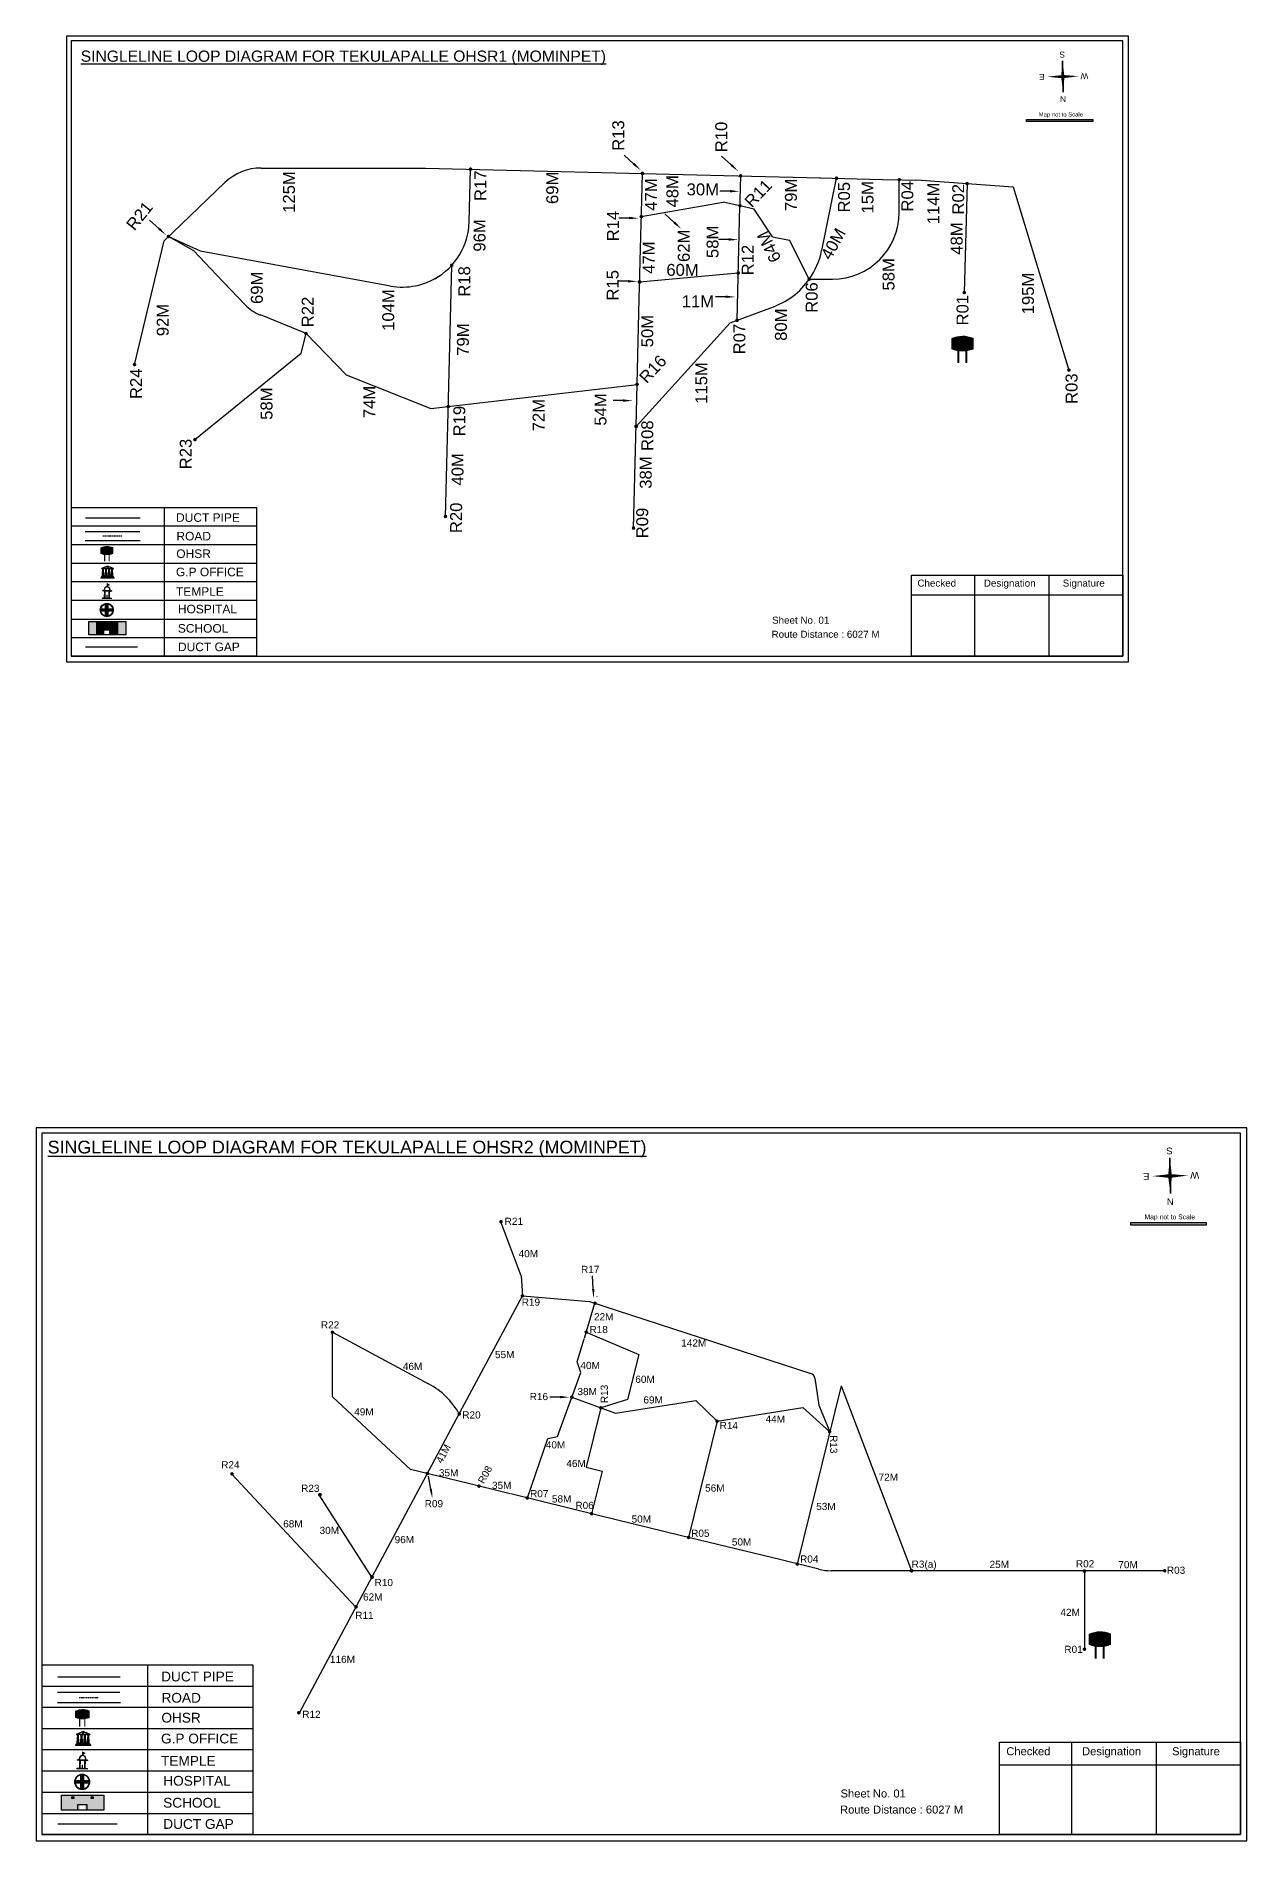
# Model space of a CAD drawing. Header units: inches. Extents: x 1972 to 9977, y 79 to 2755.
# Drawn here: x 2738 to 3753, y 1242 to 2755 of the extents above; entities that cross this region are included whole.
import ezdxf

# ---------------------------------------------------------------- set-up
doc = ezdxf.new("R2010")
doc.units = ezdxf.units.IN
doc.header["$MEASUREMENT"] = 0
doc.linetypes.add('DASHEDX2', pattern=[1.5, 1, -0.5])
for name, color, linetype in [('LANDMARK', 7, 'Continuous'), ('OHT', 7, 'Continuous'), ('pipe', 5, 'Continuous')]:
    doc.layers.add(name, color=color, linetype=linetype)
doc.styles.get("Standard").update_dxf_attribs({"font": 'arial.ttf'})

# ---------------------------------------------------------------- blocks, each defined once
blk = doc.blocks.new('OHT')
at = {"linetype": 'Continuous', "lineweight": 0, "true_color": 0x0ffffc}
blk.add_hatch(color=4, dxfattribs=at).paths.add_polyline_path([(0.012, 1), (0, 1, 0.101323), (-0.4, 0.916), (-0.4, 0.525, 0.194075), (0.399, 0.521), (0.399, 0.921, 0.097877)])
at = {"color": 4, "linetype": 'Continuous', "lineweight": 0, "true_color": 0x0ffffc, "flags": 128}
for points in [[(-0.4, 0.525), (-0.4, 0.916)], [(0.399, 0.521), (0.399, 0.921)]]:
    blk.add_lwpolyline(points, dxfattribs=at)
at = {"color": 4, "linetype": 'Continuous', "lineweight": 0, "true_color": 0x0ffffc, "const_width": 0.075, "flags": 128}
for points in [[(-0.15, 0), (-0.15, 0.475)], [(0.15, 0), (0.15, 0.473)]]:
    blk.add_lwpolyline(points, dxfattribs=at)
at = {"color": 4, "linetype": 'Continuous', "lineweight": 0, "true_color": 0x0ffffc}
for centre, radius, start, end in [((0.006, -0.019), 1.019, 67.31091, 113.47108), ((0.004, 1.513), 1.068, 247.76824, 291.70073)]:
    blk.add_arc(centre, radius, start, end, dxfattribs=at)
blk = doc.blocks.new('Government_Office')
at = {"linetype": 'Continuous', "lineweight": 0, "true_color": 0xff0000}
for points in [[(-0.5, 0.05), (0.5, 0.05), (0.5, 0), (-0.5, 0)], [(-0.45, 0.08), (-0.45, 0.12), (0.45, 0.12), (0.45, 0.08)], [(-0.4, 0.14), (-0.4, 0.18), (0.4, 0.18), (0.4, 0.14)]]:
    blk.add_hatch(color=1, dxfattribs=at).paths.add_polyline_path(points)
h = blk.add_hatch(color=1, dxfattribs=at)
h.paths.add_polyline_path([(0.44, 0.72), (0.45, 0.75), (0, 0.93), (-0.45, 0.75), (-0.44, 0.72)])
h.paths.add_polyline_path([(0.36, 0.75), (-0.36, 0.75), (0, 0.9)], flags=16)
h.paths.add_polyline_path([(0, 0.78, -1), (0, 0.87, -1)], flags=0)
h = blk.add_hatch(color=1, dxfattribs=at)
edge = h.paths.add_edge_path()
edge.add_line((-0.27, 0.2), (-0.3, 0.68))
edge.add_line((-0.3, 0.68), (-0.29, 0.68))
edge.add_arc((-0.28, 0.69), 0.0176, 225.304, 441.5659)
edge.add_line((-0.28, 0.7), (-0.39, 0.7))
edge.add_arc((-0.39, 0.69), 0.0176, 98.4341, 314.696)
edge.add_line((-0.38, 0.68), (-0.37, 0.68))
edge.add_line((-0.37, 0.68), (-0.4, 0.2))
edge.add_line((-0.4, 0.2), (-0.27, 0.2))
h = blk.add_hatch(color=1, dxfattribs=at)
edge = h.paths.add_edge_path()
edge.add_line((-0.05, 0.2), (-0.07, 0.68))
edge.add_line((-0.07, 0.68), (-0.07, 0.68))
edge.add_arc((-0.05, 0.69), 0.0176, 225.304, 441.5659)
edge.add_line((-0.05, 0.7), (-0.17, 0.7))
edge.add_arc((-0.17, 0.69), 0.0176, 98.4341, 314.696)
edge.add_line((-0.16, 0.68), (-0.15, 0.68))
edge.add_line((-0.15, 0.68), (-0.18, 0.2))
edge.add_line((-0.18, 0.2), (-0.05, 0.2))
h = blk.add_hatch(color=1, dxfattribs=at)
edge = h.paths.add_edge_path()
edge.add_arc((0, 0.83), 0.0467, 90, 270)
edge.add_arc((0, 0.83), 0.0467, 270, 450)
h = blk.add_hatch(color=1, dxfattribs=at)
edge = h.paths.add_edge_path()
edge.add_line((0.18, 0.2), (0.15, 0.68))
edge.add_line((0.15, 0.68), (0.16, 0.68))
edge.add_arc((0.17, 0.69), 0.0176, 225.304, 441.5659)
edge.add_line((0.17, 0.7), (0.05, 0.7))
edge.add_arc((0.05, 0.69), 0.0176, 98.4341, 314.696)
edge.add_line((0.07, 0.68), (0.07, 0.68))
edge.add_line((0.07, 0.68), (0.05, 0.2))
edge.add_line((0.05, 0.2), (0.18, 0.2))
h = blk.add_hatch(color=1, dxfattribs=at)
edge = h.paths.add_edge_path()
edge.add_line((0.4, 0.2), (0.37, 0.68))
edge.add_line((0.37, 0.68), (0.38, 0.68))
edge.add_arc((0.39, 0.69), 0.0176, 225.304, 441.5659)
edge.add_line((0.4, 0.7), (0.28, 0.7))
edge.add_arc((0.28, 0.69), 0.0176, 98.4341, 314.696)
edge.add_line((0.29, 0.68), (0.3, 0.68))
edge.add_line((0.3, 0.68), (0.27, 0.2))
edge.add_line((0.27, 0.2), (0.4, 0.2))
at = {"color": 1, "linetype": 'Continuous', "lineweight": 0, "true_color": 0xff0000, "flags": 128}
for points in [[(-0.5, 0.05), (0.5, 0.05), (0.5, 0), (-0.5, 0)], [(-0.45, 0.75), (-0.44, 0.72), (0.44, 0.72), (0.45, 0.75), (0, 0.93)], [(-0.45, 0.08), (-0.45, 0.12), (0.45, 0.12), (0.45, 0.08)], [(-0.4, 0.14), (-0.4, 0.18), (0.4, 0.18), (0.4, 0.14)], [(-0.36, 0.75), (0.36, 0.75), (0, 0.9)]]:
    blk.add_lwpolyline(points, close=True, dxfattribs=at)
for points in [[(-0.27, 0.2), (-0.3, 0.68), (-0.29, 0.68, 1.379694), (-0.28, 0.7), (-0.39, 0.7, 1.379694), (-0.38, 0.68), (-0.37, 0.68), (-0.4, 0.2)], [(-0.05, 0.2), (-0.07, 0.68), (-0.07, 0.68, 1.379694), (-0.05, 0.7), (-0.17, 0.7, 1.379694), (-0.16, 0.68), (-0.15, 0.68), (-0.18, 0.2)], [(0, 0.87, 1), (0, 0.78, 1)], [(0.18, 0.2), (0.15, 0.68), (0.16, 0.68, 1.379694), (0.17, 0.7), (0.05, 0.7, 1.379694), (0.07, 0.68), (0.07, 0.68), (0.05, 0.2)], [(0.4, 0.2), (0.37, 0.68), (0.38, 0.68, 1.379694), (0.4, 0.7), (0.28, 0.7, 1.379694), (0.29, 0.68), (0.3, 0.68), (0.27, 0.2)]]:
    blk.add_lwpolyline(points, format="xyb", close=True, dxfattribs=at)
blk = doc.blocks.new('Temple')
at = {"linetype": 'Continuous', "lineweight": 0, "true_color": 0xff0000}
h = blk.add_hatch(color=1, dxfattribs=at)
edge = h.paths.add_edge_path()
edge.add_line((0.17, 0.49), (0.22, 0.49))
edge.add_line((0.22, 0.49), (0.22, 0.5))
edge.add_line((0.22, 0.5), (0.31, 0.5))
edge.add_line((0.31, 0.5), (0.31, 0.53))
edge.add_line((0.31, 0.53), (0.26, 0.53))
edge.add_line((0.26, 0.53), (0.26, 0.54))
edge.add_line((0.26, 0.54), (0.2, 0.54))
edge.add_spline(control_points=[(0.2, 0.54), (0.2, 0.59), (0.19, 0.64), (0.14, 0.74), (0.09, 0.79), (0.03, 0.8), (0.02, 0.81), (0.01, 0.81)], knot_values=[4.712389, 4.712389, 4.712389, 4.712389, 5.278166, 5.278166, 6.117402, 6.117402, 6.223801, 6.223801, 6.223801, 6.223801], degree=3, periodic=0)
edge.add_line((0.01, 0.81), (0.01, 0.79))
edge.add_line((0.01, 0.79), (-0.01, 0.79))
edge.add_line((-0.01, 0.79), (-0.01, 0.81))
edge.add_spline(control_points=[(-0.01, 0.81), (-0.05, 0.8), (-0.1, 0.78), (-0.17, 0.7), (-0.2, 0.63), (-0.2, 0.55), (-0.2, 0.55), (-0.2, 0.54)], knot_values=[6.343965, 6.343965, 6.343965, 6.343965, 6.956638, 6.956638, 7.795874, 7.795874, 7.853982, 7.853982, 7.853982, 7.853982], degree=3, periodic=0)
edge.add_line((-0.2, 0.54), (-0.26, 0.54))
edge.add_line((-0.26, 0.54), (-0.26, 0.53))
edge.add_line((-0.26, 0.53), (-0.31, 0.53))
edge.add_line((-0.31, 0.53), (-0.31, 0.5))
edge.add_line((-0.31, 0.5), (-0.22, 0.5))
edge.add_line((-0.22, 0.5), (-0.22, 0.49))
edge.add_line((-0.22, 0.49), (-0.17, 0.49))
edge.add_line((-0.17, 0.49), (-0.17, 0.07))
edge.add_arc((-0.2, 0.07), 0.03, -90, 0, ccw=False)
edge.add_line((-0.2, 0.04), (-0.26, 0.04))
edge.add_line((-0.26, 0.04), (-0.26, 0.03))
edge.add_line((-0.26, 0.03), (-0.31, 0.03))
edge.add_line((-0.31, 0.03), (-0.31, 0))
edge.add_line((-0.31, 0), (0.31, 0))
edge.add_line((0.31, 0), (0.31, 0.03))
edge.add_line((0.31, 0.03), (0.26, 0.03))
edge.add_line((0.26, 0.03), (0.26, 0.04))
edge.add_line((0.26, 0.04), (0.2, 0.04))
edge.add_arc((0.2, 0.07), 0.03, 180, 270, ccw=False)
edge.add_line((0.17, 0.07), (0.17, 0.49))
h.paths.add_polyline_path([(0.12, 0.07, -0.414214), (0.1, 0.04), (0.05, 0.04), (0.05, 0.03), (-0.05, 0.03), (-0.05, 0.04), (-0.1, 0.04, -0.414214), (-0.12, 0.07), (-0.12, 0.5), (0.12, 0.5)], flags=16)
edge = h.paths.add_edge_path(flags=16)
edge.add_ellipse((0, 0.54), major_axis=(0, 0.242), ratio=0.722808, start_angle=270, end_angle=450, ccw=False)
edge.add_line((0.17, 0.54), (-0.17, 0.54))
h.paths.add_polyline_path([(0.01, 0.23), (0.01, 0.07), (-0.01, 0.07), (-0.01, 0.23)], flags=0)
at = {"linetype": 'Continuous', "lineweight": 0, "true_color": 0xe66000}
blk.add_hatch(color=32, dxfattribs=at).paths.add_polyline_path([(-0.01, 1), (0.15, 0.93), (0, 0.85)])
at = {"linetype": 'Continuous', "lineweight": 0, "true_color": 0xff0000}
h = blk.add_hatch(color=1, dxfattribs=at)
edge = h.paths.add_edge_path()
edge.add_line((0.01, 0.86), (0, 0.85))
edge.add_line((0, 0.85), (0, 0.93))
edge.add_line((0, 0.93), (-0.01, 0.93))
edge.add_line((-0.01, 0.93), (-0.01, 0.81))
edge.add_spline(control_points=[(-0.01, 0.81), (0, 0.81), (0, 0.81), (0.01, 0.81)], knot_values=[6.223801, 6.223801, 6.223801, 6.223801, 6.343965, 6.343965, 6.343965, 6.343965], degree=3, periodic=0)
edge.add_line((0.01, 0.81), (0.01, 0.86))
h = blk.add_hatch(color=1, dxfattribs=at)
edge = h.paths.add_edge_path()
edge.add_line((0.01, 0.79), (0.01, 0.81))
edge.add_spline(control_points=[(0.01, 0.81), (0, 0.81), (0, 0.81), (-0.01, 0.81)], knot_values=[6.223801, 6.223801, 6.223801, 6.223801, 6.343965, 6.343965, 6.343965, 6.343965], degree=3, periodic=0)
edge.add_line((-0.01, 0.81), (-0.01, 0.79))
edge.add_line((-0.01, 0.79), (0.01, 0.79))
at = {"color": 1, "linetype": 'Continuous', "lineweight": 0, "true_color": 0xff0000, "flags": 128}
blk.add_lwpolyline([(0.2, 0.54), (0.26, 0.54), (0.26, 0.53), (0.31, 0.53), (0.31, 0.5), (0.22, 0.5), (0.22, 0.49), (0.17, 0.49), (0.17, 0.07, 0.414214), (0.2, 0.04), (0.26, 0.04), (0.26, 0.03), (0.31, 0.03), (0.31, 0), (-0.31, 0), (-0.31, 0.03), (-0.26, 0.03), (-0.26, 0.04), (-0.2, 0.04, 0.414214), (-0.17, 0.07), (-0.17, 0.49), (-0.22, 0.49), (-0.22, 0.5), (-0.31, 0.5), (-0.31, 0.53), (-0.26, 0.53), (-0.26, 0.54), (-0.2, 0.54)], format="xyb", dxfattribs=at)
blk.add_lwpolyline([(-0.17, 0.54), (0.17, 0.54)], dxfattribs=at)
blk.add_lwpolyline([(0.12, 0.5), (0.12, 0.07, -0.414214), (0.1, 0.04), (0.05, 0.04), (0.05, 0.03), (-0.05, 0.03), (-0.05, 0.04), (-0.1, 0.04, -0.414214), (-0.12, 0.07), (-0.12, 0.5)], format="xyb", close=True, dxfattribs=at)
at = {"color": 32, "linetype": 'Continuous', "lineweight": 0, "true_color": 0xe66000, "flags": 128}
blk.add_lwpolyline([(-0.01, 1), (0.15, 0.93), (0, 0.85), (-0.01, 1)], dxfattribs=at)
at = {"color": 1, "linetype": 'Continuous', "lineweight": 0, "true_color": 0xff0000, "flags": 128}
for points in [[(0.01, 0.93), (-0.01, 0.93), (-0.01, 0.79), (0.01, 0.79)], [(0.01, 0.23), (-0.01, 0.23), (-0.01, 0.07), (0.01, 0.07)]]:
    blk.add_lwpolyline(points, close=True, dxfattribs=at)
at = {"color": 1, "linetype": 'Continuous', "lineweight": 0, "true_color": 0xff0000}
blk.add_ellipse((0, 0.54), major_axis=(0, 0.242), ratio=0.722808, start_param=4.712389, end_param=7.853982, dxfattribs=at)
blk.add_open_spline([(0.2, 0.54), (0.2, 0.59), (0.19, 0.64), (0.14, 0.74), (0.09, 0.79), (-0.02, 0.82), (-0.08, 0.79), (-0.17, 0.7), (-0.2, 0.63), (-0.2, 0.55), (-0.2, 0.55), (-0.2, 0.54)], degree=3, knots=[4.712389, 4.712389, 4.712389, 4.712389, 5.278166, 5.278166, 6.117402, 6.117402, 6.956638, 6.956638, 7.795874, 7.795874, 7.853982, 7.853982, 7.853982, 7.853982], dxfattribs=at)
blk = doc.blocks.new('*U55')
at = {"color": 0, "linetype": 'DASHEDX2', "transparency": 16777216}
blk.add_line((-8.2, 0), (8, 0), dxfattribs=at)
blk = doc.blocks.new('Hospital')
at = {"linetype": 'Continuous', "lineweight": 0, "true_color": 0x000000}
h = blk.add_hatch(color=18, dxfattribs=at)
h.paths.add_polyline_path([(-0.5, 0, 1), (0.5, 0, 1)])
h.paths.add_polyline_path([(0.45, 0, -1), (-0.45, 0, -1)], flags=16)
at = {"linetype": 'Continuous', "true_color": 0xff0000}
blk.add_hatch(color=1, dxfattribs=at).paths.add_polyline_path([(-0.39, 0.08), (-0.08, 0.08), (-0.08, 0.39), (0.08, 0.39), (0.08, 0.08), (0.39, 0.08), (0.39, -0.08), (0.08, -0.08), (0.08, -0.39), (-0.08, -0.39), (-0.08, -0.08), (-0.39, -0.08)])
at = {"color": 1, "linetype": 'Continuous', "true_color": 0xff0000, "flags": 128}
blk.add_lwpolyline([(-0.39, 0.08), (-0.08, 0.08), (-0.08, 0.39), (0.08, 0.39), (0.08, 0.08), (0.39, 0.08), (0.39, -0.08), (0.08, -0.08), (0.08, -0.39), (-0.08, -0.39), (-0.08, -0.08), (-0.39, -0.08)], close=True, dxfattribs=at)
at = {"color": 18, "linetype": 'Continuous', "lineweight": 0, "true_color": 0x000000}
for radius in [0.5, 0.446]:
    blk.add_circle((0, 0), radius, dxfattribs=at)
blk = doc.blocks.new('*U57')
at = {"color": 0, "linetype": 'DASHEDX2', "transparency": 16777216}
blk.add_line((-8.2, 0), (8, 0), dxfattribs=at)

msp = doc.modelspace()

# ---------------------------------------------------------------- hatches: boundary and pattern name
at = {"true_color": 0x0093dd}
h = msp.add_hatch(color=142, dxfattribs=at)
h.dxf.hatch_style = 1
h.paths.add_polyline_path([(3568.6, 2685.6), (3568.6, 2683.8), (3624.1, 2683.9), (3624.1, 2685.7)])
at = {"ltscale": 0.5}
h = msp.add_hatch(color=5, dxfattribs=at)
h.dxf.hatch_style = 1
h.paths.add_polyline_path([(3102.6, 2645.5, 1), (3102.6, 2642.4, 1)])
h = msp.add_hatch(color=5, dxfattribs=at)
h.dxf.hatch_style = 1
h.paths.add_polyline_path([(3246.6, 2642, 1), (3246.6, 2638.8, 1)])
h = msp.add_hatch(color=5, dxfattribs=at)
h.dxf.hatch_style = 1
h.paths.add_polyline_path([(3329, 2639.9, 1), (3329, 2636.8, 1)])
h = msp.add_hatch(color=5, dxfattribs=at)
h.dxf.hatch_style = 1
h.paths.add_polyline_path([(3409.4, 2637.9, 1), (3409.4, 2634.8, 1)])
h = msp.add_hatch(color=5, dxfattribs=at)
h.dxf.hatch_style = 1
h.paths.add_polyline_path([(3461.9, 2636.6, 1), (3461.9, 2633.5, 1)])
h = msp.add_hatch(color=5, dxfattribs=at)
h.dxf.hatch_style = 1
h.paths.add_polyline_path([(3518.8, 2633.4, 1), (3518.8, 2630.3, 1)])
h = msp.add_hatch(color=5, dxfattribs=at)
h.dxf.hatch_style = 1
h.paths.add_polyline_path([(3245.7, 2605.7, 1), (3245.7, 2602.6, 1)])
h = msp.add_hatch(color=5, dxfattribs=at)
h.dxf.hatch_style = 1
h.paths.add_polyline_path([(3328.4, 2614.8, 1), (3328.4, 2611.7, 1)])
h = msp.add_hatch(color=5, dxfattribs=at)
h.dxf.hatch_style = 1
h.paths.add_polyline_path([(2849.4, 2589.1, 1), (2849.4, 2586, 1)])
h = msp.add_hatch(color=5, dxfattribs=at)
h.dxf.hatch_style = 1
h.paths.add_polyline_path([(3086.8, 2564.9, 1), (3086.8, 2561.8, 1)])
h = msp.add_hatch(color=5, dxfattribs=at)
h.dxf.hatch_style = 1
h.paths.add_polyline_path([(3327, 2558.5, 1), (3327, 2555.4, 1)])
h = msp.add_hatch(color=5, dxfattribs=at)
h.dxf.hatch_style = 1
h.paths.add_polyline_path([(3244.3, 2551, 1), (3244.3, 2547.8, 1)])
h = msp.add_hatch(color=5, dxfattribs=at)
h.dxf.hatch_style = 1
h.paths.add_polyline_path([(3386.4, 2553.2, 1), (3386.4, 2550.1, 1)])
h = msp.add_hatch(color=5, dxfattribs=at)
h.dxf.hatch_style = 1
h.paths.add_polyline_path([(3516.4, 2542, 1), (3516.4, 2538.9, 1)])
h = msp.add_hatch(color=5, dxfattribs=at)
h.dxf.hatch_style = 1
h.paths.add_polyline_path([(3326, 2518.8, 1), (3326, 2515.7, 1)])
h = msp.add_hatch(color=5, dxfattribs=at)
h.dxf.hatch_style = 1
h.paths.add_polyline_path([(2964.7, 2507.7, 1), (2964.7, 2504.6, 1)])
h = msp.add_hatch(color=5, dxfattribs=at)
h.dxf.hatch_style = 1
h.paths.add_polyline_path([(2821, 2481.6, 1), (2821, 2478.5, 1)])
h = msp.add_hatch(color=5, dxfattribs=at)
h.dxf.hatch_style = 1
h.paths.add_polyline_path([(3604.1, 2477.1, 1), (3604.1, 2474, 1)])
h = msp.add_hatch(color=5, dxfattribs=at)
h.dxf.hatch_style = 1
h.paths.add_polyline_path([(3242.2, 2465.1, 1), (3242.2, 2462, 1)])
h = msp.add_hatch(color=5, dxfattribs=at)
h.dxf.hatch_style = 1
h.paths.add_polyline_path([(3083.9, 2446.5, 1), (3083.9, 2443.4, 1)])
h = msp.add_hatch(color=5, dxfattribs=at)
h.dxf.hatch_style = 1
h.paths.add_polyline_path([(3241.3, 2429.9, 1), (3241.3, 2426.7, 1)])
h = msp.add_hatch(color=5, dxfattribs=at)
h.dxf.hatch_style = 1
h.paths.add_polyline_path([(2871.6, 2418.8, 1), (2871.6, 2415.7, 1)])
h = msp.add_hatch(color=5, dxfattribs=at)
h.dxf.hatch_style = 1
h.paths.add_polyline_path([(3081.6, 2354.4, 1), (3081.6, 2351.3, 1)])
h = msp.add_hatch(color=5, dxfattribs=at)
h.dxf.hatch_style = 1
h.paths.add_polyline_path([(3239.2, 2344.6, 1), (3239.2, 2341.5, 1)])
at = {"true_color": 0xc8c92d}
h = msp.add_hatch(color=52, dxfattribs=at)
h.dxf.hatch_style = 1
h.paths.add_polyline_path([(2788.8, 2264.7), (2782.7, 2264.7), (2782.7, 2253.6), (2788.8, 2253.6)])
h.paths.add_polyline_path([(2813.7, 2264.7), (2807.5, 2264.7), (2807.5, 2253.6), (2813.7, 2253.6)])
at = {"true_color": 0x293189}
h = msp.add_hatch(color=177, dxfattribs=at)
h.dxf.hatch_style = 1
h.paths.add_polyline_path([(2807.5, 2264.7), (2788.8, 2264.7), (2788.8, 2253.6), (2795.8, 2253.6), (2795.8, 2257.2), (2799.7, 2257.2), (2799.7, 2253.6), (2807.5, 2253.6)])
h.paths.add_polyline_path([(2791.5, 2262.2), (2790.1, 2262.2), (2790.1, 2263.5), (2791.5, 2263.5)], flags=16)
h.paths.add_polyline_path([(2804.4, 2262.2), (2804.4, 2263.5), (2805.7, 2263.5), (2805.7, 2262.2)], flags=16)
at = {"ltscale": 0.5}
h = msp.add_hatch(color=5, dxfattribs=at)
h.dxf.hatch_style = 1
h.paths.add_polyline_path([(3129.7, 1761.6, 1), (3126.6, 1761.6, 1)])
at = {"true_color": 0x0093dd}
h = msp.add_hatch(color=142, dxfattribs=at)
h.dxf.hatch_style = 1
h.paths.add_polyline_path([(3655.9, 1760.8), (3655.9, 1758.7), (3719.2, 1758.8), (3719.2, 1760.9)])
at = {"ltscale": 0.5}
h = msp.add_hatch(color=5, dxfattribs=at)
h.dxf.hatch_style = 1
h.paths.add_polyline_path([(3147.6, 1699.4, 1), (3144.5, 1699.4, 1)])
h = msp.add_hatch(color=5, dxfattribs=at)
h.dxf.hatch_style = 1
h.paths.add_polyline_path([(3208.4, 1693.2, 1), (3205.3, 1693.2, 1)])
h = msp.add_hatch(color=5, dxfattribs=at)
h.dxf.hatch_style = 1
h.paths.add_polyline_path([(2988.4, 1668.9, 1), (2985.3, 1668.9, 1)])
h = msp.add_hatch(color=5, dxfattribs=at)
h.dxf.hatch_style = 1
h.paths.add_polyline_path([(3201.1, 1669, 1), (3198, 1669, 1)])
h = msp.add_hatch(color=5, dxfattribs=at)
h.dxf.hatch_style = 1
h.paths.add_polyline_path([(3189, 1614.5, 1), (3185.9, 1614.5, 1)])
h = msp.add_hatch(color=5, dxfattribs=at)
h.dxf.hatch_style = 1
h.paths.add_polyline_path([(3213.4, 1605.5, 1), (3210.3, 1605.5, 1)])
h = msp.add_hatch(color=5, dxfattribs=at)
h.dxf.hatch_style = 1
h.paths.add_polyline_path([(3094.7, 1600.4, 1), (3091.6, 1600.4, 1)])
h = msp.add_hatch(color=5, dxfattribs=at)
h.dxf.hatch_style = 1
h.paths.add_polyline_path([(3310.7, 1594.3, 1), (3307.6, 1594.3, 1)])
h = msp.add_hatch(color=5, dxfattribs=at)
h.dxf.hatch_style = 1
h.paths.add_polyline_path([(3405.1, 1585.5, 1), (3402, 1585.5, 1)])
h = msp.add_hatch(color=5, dxfattribs=at)
h.dxf.hatch_style = 1
h.paths.add_polyline_path([(2904.2, 1550.2, 1), (2901.1, 1550.2, 1)])
h = msp.add_hatch(color=5, dxfattribs=at)
h.dxf.hatch_style = 1
h.paths.add_polyline_path([(3068, 1550.5, 1), (3064.9, 1550.5, 1)])
h = msp.add_hatch(color=5, dxfattribs=at)
h.dxf.hatch_style = 1
h.paths.add_polyline_path([(2978, 1532.7, 1), (2974.8, 1532.7, 1)])
h = msp.add_hatch(color=5, dxfattribs=at)
h.dxf.hatch_style = 1
h.paths.add_polyline_path([(3111.2, 1539.9, 1), (3108.1, 1539.9, 1)])
h = msp.add_hatch(color=5, dxfattribs=at)
h.dxf.hatch_style = 1
h.paths.add_polyline_path([(3151.7, 1530, 1), (3148.6, 1530, 1)])
h = msp.add_hatch(color=5, dxfattribs=at)
h.dxf.hatch_style = 1
h.paths.add_polyline_path([(3205.6, 1516.8, 1), (3202.5, 1516.8, 1)])
h = msp.add_hatch(color=5, dxfattribs=at)
h.dxf.hatch_style = 1
h.paths.add_polyline_path([(3286.9, 1496.9, 1), (3283.8, 1496.9, 1)])
h = msp.add_hatch(color=5, dxfattribs=at)
h.dxf.hatch_style = 1
h.paths.add_polyline_path([(3378, 1474.6, 1), (3374.9, 1474.6, 1)])
h = msp.add_hatch(color=5, dxfattribs=at)
h.dxf.hatch_style = 1
h.paths.add_polyline_path([(3473.8, 1469, 1), (3470.6, 1469, 1)])
h = msp.add_hatch(color=5, dxfattribs=at)
h.dxf.hatch_style = 1
h.paths.add_polyline_path([(3618.7, 1468.7, 1), (3615.6, 1468.7, 1)])
h = msp.add_hatch(color=5, dxfattribs=at)
h.dxf.hatch_style = 1
h.paths.add_polyline_path([(3685.9, 1469, 1), (3682.8, 1469, 1)])
h = msp.add_hatch(color=5, dxfattribs=at)
h.dxf.hatch_style = 1
h.paths.add_polyline_path([(3021.6, 1463.7, 1), (3018.4, 1463.7, 1)])
h = msp.add_hatch(color=5, dxfattribs=at)
h.dxf.hatch_style = 1
h.paths.add_polyline_path([(3008.2, 1438.7, 1), (3005.1, 1438.7, 1)])
h = msp.add_hatch(color=5, dxfattribs=at)
h.dxf.hatch_style = 1
h.paths.add_polyline_path([(3618.7, 1403.2, 1), (3615.6, 1403.2, 1)])
h = msp.add_hatch(color=5, dxfattribs=at)
h.dxf.hatch_style = 1
h.paths.add_polyline_path([(2960.2, 1349.9, 1), (2957.1, 1349.9, 1)])
at = {"true_color": 0xc8c92d}
h = msp.add_hatch(color=52, dxfattribs=at)
h.dxf.hatch_style = 1
h.paths.add_polyline_path([(2767, 1280.9), (2759.9, 1280.9), (2759.9, 1268.3), (2767, 1268.3)])
h.paths.add_polyline_path([(2795.3, 1280.9), (2788.3, 1280.9), (2788.3, 1268.3), (2795.3, 1268.3)])
at = {"true_color": 0x293189}
h = msp.add_hatch(color=177, dxfattribs=at)
h.dxf.hatch_style = 1
h.paths.add_polyline_path([(2788.3, 1280.9), (2767, 1280.9), (2767, 1268.3), (2775, 1268.3), (2775, 1272.4), (2779.3, 1272.4), (2779.3, 1268.3), (2788.3, 1268.3)])
h.paths.add_polyline_path([(2770, 1278.1), (2768.4, 1278.1), (2768.4, 1279.5), (2770, 1279.5)], flags=16)
h.paths.add_polyline_path([(2784.7, 1278.1), (2784.7, 1279.5), (2786.2, 1279.5), (2786.2, 1278.1)], flags=16)

# ---------------------------------------------------------------- linework, layer by layer
for p, q in [((3598.8, 2734.8), (3599.3, 2708.5)), ((3599.3, 2708.5), (3598.8, 2734.8)), ((3598.8, 2734.8), (3599.3, 2708.5)), ((3599.1, 2721.6), (3598.8, 2734.8)), ((3239.3, 2648.5), (3231.3, 2655.7)), ((3321, 2647.5), (3313, 2654.8)), ((3320, 2625.5), (3311.5, 2625.5)), ((3518.8, 2631.8), (3518.8, 2631.8)), ((3235.5, 2603), (3227, 2603)), ((3273.3, 2599.3), (3265.3, 2606.5)), ((2841.5, 2594), (2833.5, 2601.3)), ((3319, 2585), (3310.5, 2585)), ((3234.5, 2550), (3226, 2550)), ((3316.5, 2537), (3308, 2537)), ((3230.5, 2450), (3222, 2450)), ((2768, 2360.1), (2768, 2236.9)), ((2845.7, 2360.1), (2845.7, 2235.7)), ((2923.5, 2344.6), (2768, 2344.6)), ((2779.6, 2340.3), (2825.5, 2340.3)), ((2779.6, 2332.7), (2825.7, 2332.7)), ((2923.5, 2329), (2768, 2329)), ((2923.5, 2313.5), (2768, 2313.5)), ((2923.5, 2297.9), (2768, 2297.9)), ((2923.5, 2282.4), (2768, 2282.4)), ((2768, 2266.8), (2923.5, 2266.8)), ((2768, 2251.2), (2923.5, 2251.2)), ((2768, 2236.9), (2768, 2235.7)), ((2768, 2236.7), (2768, 2235.7)), ((2923.5, 2235.7), (2768, 2235.7)), ((3688.7, 1815), (3689.2, 1785.1)), ((3689.2, 1785.1), (3688.7, 1815)), ((3688.7, 1815), (3689.2, 1785.1)), ((3688.9, 1800.1), (3688.7, 1815)), ((3205.4, 1705.3), (3204.9, 1716.1)), ((3177.6, 1614.6), (3169.1, 1614.6)), ((3069.3, 1537.5), (3067.5, 1548.2)), ((2743.2, 1389.7), (2743.2, 1249.2)), ((2831.8, 1389.7), (2831.8, 1247.9)), ((2920.5, 1372), (2743.2, 1372)), ((2756.5, 1367.1), (2808.8, 1367.1)), ((2920.5, 1354.2), (2743.2, 1354.2)), ((2756.5, 1358.5), (2809.1, 1358.5)), ((2920.5, 1336.5), (2743.2, 1336.5)), ((2920.5, 1318.8), (2743.2, 1318.8)), ((2920.5, 1301), (2743.2, 1301)), ((2743.2, 1283.3), (2920.5, 1283.3)), ((2743.2, 1265.6), (2920.5, 1265.6)), ((2743.2, 1249.2), (2743.2, 1247.9)), ((2743.2, 1249), (2743.2, 1247.9)), ((2920.5, 1247.9), (2743.2, 1247.9))]:
    msp.add_line(p, q)
at = {"color": 1}
for p, q in [((3599.3, 2708.5), (3599.1, 2721.6)), ((3689.2, 1785.1), (3688.9, 1800.1))]:
    msp.add_line(p, q, dxfattribs=at)
at = {"color": 5}
for p, q in [((2849.4, 2587.5), (2876, 2575.5)), ((3234.2, 1612.5), (3211.9, 1605.5)), ((3381.2, 1605.8), (3403.6, 1585.5)), ((3006.5, 1438.5), (2902.3, 1550.1)), ((3617.1, 1469), (3617.1, 1403.1))]:
    msp.add_line(p, q, dxfattribs=at)
at = {"color": 242, "true_color": 0xcd2027}
for p, q in [((3525, 2303.5), (3525, 2235.7)), ((3587.2, 2303.5), (3587.2, 2235.7)), ((3472.1, 2287.1), (3649.3, 2287.1)), ((3606.2, 1325.2), (3606.2, 1247.8)), ((3677.2, 1325.2), (3677.2, 1247.8)), ((3545.9, 1306.4), (3747.9, 1306.4))]:
    msp.add_line(p, q, dxfattribs=at)
for points in [[(2763.9, 2755.5), (2763.9, 2231), (3654, 2231), (3654, 2755.5)], [(2768, 2751.5), (2768, 2235.7), (3649.3, 2235.7), (3649.3, 2751.5)], [(2813.7, 2264.7), (2813.7, 2253.6), (2782.7, 2253.6), (2782.7, 2264.7)], [(2791.5, 2263.5), (2791.5, 2262.2), (2790.1, 2262.2), (2790.1, 2263.5)], [(2804.4, 2262.2), (2804.4, 2263.5), (2805.7, 2263.5), (2805.7, 2262.2)], [(2738.5, 1840.4), (2738.5, 1242.5), (3753.3, 1242.5), (3753.3, 1840.4)], [(2743.2, 1835.8), (2743.2, 1247.9), (3747.9, 1247.9), (3747.9, 1835.8)], [(2795.4, 1280.9), (2795.4, 1268.3), (2759.9, 1268.3), (2759.9, 1280.9)], [(2770, 1279.5), (2770, 1278.1), (2768.4, 1278.1), (2768.4, 1279.5)], [(2784.7, 1278.1), (2784.7, 1279.5), (2786.2, 1279.5), (2786.2, 1278.1)]]:
    msp.add_lwpolyline(points, close=True)
at = {"color": 142, "true_color": 0x0093dd}
for points in [[(3624.1, 2683.9), (3568.6, 2683.8), (3568.6, 2685.6), (3624.1, 2685.7), (3624.1, 2683.9)], [(3719.2, 1758.8), (3655.9, 1758.7), (3655.9, 1760.8), (3719.2, 1760.9), (3719.2, 1758.8)]]:
    msp.add_lwpolyline(points, dxfattribs=at)
for points in [[(2923.5, 2235.7), (2923.5, 2360.1), (2768, 2360.1)], [(2794.5, 2253.6), (2794.5, 2257.7), (2801, 2257.7), (2801, 2253.6)], [(2920.5, 1247.9), (2920.5, 1389.7), (2743.2, 1389.7)], [(2773.4, 1268.3), (2773.4, 1272.9), (2780.9, 1272.9), (2780.9, 1268.3)]]:
    msp.add_lwpolyline(points)
at = {"color": 242, "true_color": 0xcd2027}
for points in [[(3649.3, 2235.7), (3472.1, 2235.7), (3472.1, 2303.5), (3649.3, 2303.5)], [(3747.9, 1247.8), (3545.9, 1247.8), (3545.9, 1325.2), (3747.9, 1325.2)]]:
    msp.add_lwpolyline(points, close=True, dxfattribs=at)
for points in [[(3600.3, 2721.7), (3597.5, 2721.6), (3598.8, 2734.8)], [(3600.3, 2721.7), (3597.5, 2721.6), (3598.8, 2734.8)], [(3599, 2722.9), (3599.1, 2720.1), (3585.9, 2721.4)], [(3599, 2722.9), (3599.1, 2720.1), (3585.9, 2721.4)], [(3599, 2722.9), (3599.1, 2720.1), (3612.2, 2721.9)], [(3599, 2722.9), (3599.1, 2720.1), (3612.2, 2721.9)], [(3240, 2649.2), (3238.6, 2647.7), (3245.4, 2643)], [(3321.7, 2648.3), (3320.4, 2646.8), (3327.1, 2642)], [(3320, 2626.5), (3320, 2624.5), (3328.2, 2625.3)], [(3235.5, 2604), (3235.5, 2602), (3243.7, 2602.8)], [(2842.2, 2594.8), (2840.9, 2593.3), (2847.6, 2588.5)], [(3274, 2600), (3272.7, 2598.5), (3279.4, 2593.7)], [(3319, 2586), (3319, 2584), (3327.2, 2584.8)], [(3234.5, 2551), (3234.5, 2549), (3242.7, 2549.8)], [(3316.5, 2538), (3316.5, 2536), (3324.7, 2536.8)], [(3230.5, 2451), (3230.5, 2449), (3238.7, 2449.8)], [(3688.9, 1801.5), (3688.9, 1798.3), (3673.9, 1799.8)], [(3688.9, 1801.5), (3688.9, 1798.3), (3673.9, 1799.8)], [(3690.4, 1800.1), (3687.2, 1800), (3688.7, 1815)], [(3690.4, 1800.1), (3687.2, 1800), (3688.7, 1815)], [(3688.9, 1801.5), (3688.9, 1798.3), (3703.9, 1800.3)], [(3688.9, 1801.5), (3688.9, 1798.3), (3703.9, 1800.3)], [(3206.4, 1705.3), (3204.4, 1705.2), (3205.8, 1697.1)], [(3177.6, 1615.6), (3177.5, 1613.6), (3185.8, 1614.4)], [(3070.3, 1537.7), (3068.3, 1537.4), (3070.7, 1529.4)]]:
    msp.add_solid(points)
at = {"color": 1}
for points in [[(3600.4, 2721.7), (3597.5, 2721.6), (3599.3, 2708.5)], [(3600.4, 2721.7), (3597.5, 2721.6), (3599.3, 2708.5)], [(3690.4, 1800.1), (3687.2, 1800), (3689.2, 1785.1)], [(3690.4, 1800.1), (3687.2, 1800), (3689.2, 1785.1)]]:
    msp.add_solid(points, dxfattribs=at)
at = {"layer": 'OHT', "color": 5}
for p, q in [((2779.8, 2351.7), (2825.7, 2351.7)), ((2756.7, 1380), (2809, 1380))]:
    msp.add_line(p, q, dxfattribs=at)
at = {"layer": 'OHT', "color": 1}
for p, q in [((2779.8, 2243.5), (2823.4, 2243.5)), ((2756.7, 1256.7), (2806.4, 1256.7))]:
    msp.add_line(p, q, dxfattribs=at)
at = {"layer": 'pipe'}
for p, q in [((2845.7, 2584), (2896.7, 2632.7)), ((2927.1, 2644.9), (3064.8, 2644.9)), ((3064.8, 2644.9), (3315, 2638.7)), ((3101.5, 2599.7), (3102.6, 2644)), ((3245.5, 2596.8), (3246.6, 2640.4)), ((3315, 2638.7), (3396.3, 2636.7)), ((3328.2, 2608.2), (3329, 2638.4)), ((3395.2, 2636.7), (3447.8, 2635.4)), ((3396.9, 2575.7), (3409.4, 2636.4)), ((3447.9, 2635.4), (3480.5, 2634.6)), ((3461.9, 2607.7), (3461.9, 2635.1)), ((3480.2, 2634.6), (3557.5, 2629)), ((3518.8, 2631.8), (3516.4, 2540.4)), ((3557.5, 2629), (3604.1, 2475.5)), ((3245.7, 2604.2), (3314.3, 2616.2)), ((3328.4, 2613.3), (3314.3, 2616.2)), ((3326, 2517.3), (3328.4, 2613.3)), ((3340.3, 2610.3), (3328.4, 2613.3)), ((3355.8, 2587.2), (3340.3, 2610.3)), ((2870.6, 2575.5), (2849.4, 2587.5)), ((3244, 2535.3), (3245.5, 2598)), ((2821, 2480), (2845.7, 2584)), ((2870.6, 2575.5), (2889.8, 2555.4)), ((2876, 2575.5), (3035.6, 2546)), ((3355.8, 2587.2), (3369.8, 2584.3)), ((3386.4, 2551.7), (3369.8, 2584.3)), ((3084, 2451), (3086.8, 2563.3)), ((3244.3, 2549.4), (3327, 2557)), ((2889.8, 2555.4), (2913.8, 2530.3)), ((3386.4, 2551.7), (3405.9, 2551.7)), ((3241.3, 2428.3), (3244, 2535.3)), ((3320.3, 2515.1), (3356.5, 2528.6)), ((2964.7, 2506.2), (2926.5, 2521.7)), ((3241.3, 2428.3), (3320.3, 2515.1)), ((2960.7, 2489.8), (2964.7, 2506.2)), ((2998.3, 2471.5), (2964.7, 2506.2)), ((2871.6, 2417.3), (2960.7, 2489.8)), ((2998.3, 2471.5), (3069.2, 2443.2)), ((3069.2, 2443.2), (3242.2, 2463.5)), ((3081.6, 2352.8), (3084, 2451)), ((3239.2, 2343), (3241.4, 2430.5)), ((3144.9, 1716.1), (3128.1, 1761.6)), ((3144.9, 1716.1), (3146.1, 1699.4)), ((3091.5, 1597.4), (3146.1, 1699.4)), ((3146.1, 1699.4), (3202.4, 1694.7)), ((3202.4, 1694.7), (3387.7, 1634.4)), ((3208.6, 1699), (3208.6, 1699.1)), ((3198, 1663.9), (3206.9, 1693.2)), ((2986.8, 1614.8), (2986.8, 1668.9)), ((2986.8, 1668.9), (3067.3, 1625.8)), ((3199.5, 1669), (3243.6, 1650.3)), ((3192, 1644.2), (3197.8, 1663.3)), ((3243.6, 1650.3), (3234.2, 1612.5)), ((3185.4, 1608.8), (3195, 1635.1)), ((3195, 1635.1), (3192, 1644.2)), ((3413.1, 1624.1), (3376.4, 1474.6)), ((3391.1, 1630.4), (3394.6, 1607.9)), ((3413.1, 1624.1), (3472.2, 1469)), ((3052.4, 1553.9), (2986.8, 1614.8)), ((3175.4, 1581.4), (3187.5, 1614.5)), ((3187.5, 1614.5), (3224.2, 1601)), ((3211.9, 1605.5), (3199.6, 1555.8)), ((3224.2, 1601), (3291.3, 1611.7)), ((3309.2, 1594.3), (3291.3, 1611.7)), ((3394.6, 1607.9), (3403.6, 1585.5)), ((3063.5, 1545), (3093.1, 1600.4)), ((3309.2, 1594.3), (3285.4, 1496.9)), ((3150.2, 1530), (3167.4, 1579.8)), ((3167.4, 1579.8), (3175.4, 1581.4)), ((3000.8, 1427.8), (3063.5, 1545)), ((3100.9, 1542.1), (3052.4, 1553.9)), ((3199.6, 1555.8), (3212.8, 1552.5)), ((3212.8, 1552.5), (3204, 1516.8)), ((3020, 1463.7), (2975.7, 1532.5)), ((3135.9, 1533.5), (3097.5, 1542.9)), ((3209.9, 1515.4), (3136.5, 1533.4)), ((3279.5, 1498.3), (3209.9, 1515.4)), ((3362.8, 1478), (3279.5, 1498.3)), ((3394.4, 1470.2), (3362.8, 1478)), ((3459.5, 1469), (3404.8, 1469)), ((3684.4, 1469), (3457.2, 1469)), ((3005.2, 1436), (2958.9, 1349.5))]:
    msp.add_line(p, q, dxfattribs=at)
at = {"layer": 'pipe', "color": 5}
msp.add_line((3309.2, 1594.3), (3381.2, 1605.8), dxfattribs=at)
at = {"layer": 'pipe'}
for centre, radius, start, end in [((2927.1, 2600.9), 44, 90, 133.67), ((3405.9, 2607.7), 56, 270, 0), ((3045.5, 2601.1), 56, 298.8806, 358.5819), ((3334.2, 2588.6), 64, 324.7276, 348.3371), ((3045.5, 2601.1), 56, 259.8452, 302.9875), ((3334.2, 2588.6), 64, 290.4392, 327.7406), ((2939.8, 2555.1), 36, 223.67, 248.2356), ((3386.2, 1629.6), 5, 8.8347, 71.9822), ((3037.2, 1569.3), 64, 29.0437, 61.8591), ((3404.8, 1513), 44, 256.2465, 270)]:
    msp.add_arc(centre, radius, start, end, dxfattribs=at)

# ---------------------------------------------------------------- block references
at = {"linetype": 'DASHEDX2'}
for name, p in [('*U55', (2802.6, 2336.5)), ('*U57', (2782.7, 1362.8))]:
    msp.add_blockref(name, p, dxfattribs=at)
at = {"layer": 'LANDMARK'}
for name, p, xscale, yscale, zscale in [('Government_Office', (2798.4, 2301), 11.32114773247135, 11.32114773247135, 11.32114773247135), ('Hospital', (2797.7, 2274.4), 11.41772014427468, 11.41772014427468, 11.41772014427468), ('Government_Office', (2777.9, 1322.4), 12.90610841501734, 12.90610841501734, 12.90610841501734), ('Hospital', (2777.1, 1292), 13.01620096447313, 13.01620096447313, 13.01620096447313)]:
    msp.add_blockref(name, p, dxfattribs=dict(at, xscale=xscale, yscale=yscale, zscale=zscale))
at = {"layer": 'LANDMARK', "rotation": 358.3713438591284}
for p, xscale, yscale, zscale in [((2797.8, 2283.9), 12.62452535729322, 12.62452535729322, 12.62452535729322), ((2777.2, 1302.8), 14.39195890731427, 14.39195890731427, 14.39195890731427)]:
    msp.add_blockref('Temple', p, dxfattribs=dict(at, xscale=xscale, yscale=yscale, zscale=zscale))
at = {"layer": 'OHT'}
for p, xscale, yscale, zscale in [((3514.8, 2481.5), 22.41341502807723, 22.41341502807723, 22.41341502807723), ((2797.8, 2315.2), 12.45189723782068, 12.45189723782068, 12.45189723782068), ((3630, 1395.4), 22.41341502807723, 22.41341502807723, 22.41341502807723), ((2777.2, 1338.4), 14.19516285111558, 14.19516285111558, 14.19516285111558)]:
    msp.add_blockref('OHT', p, dxfattribs=dict(at, xscale=xscale, yscale=yscale, zscale=zscale))

# ---------------------------------------------------------------- texts
at = {"color": 242, "true_color": 0xcd2027}
for s, height, p in [('%%USINGLELINE LOOP DIAGRAM FOR TEKULAPALLE OHSR1 (MOMINPET)', 9.375, (2775.9, 2734)), ('%%USINGLELINE LOOP DIAGRAM FOR TEKULAPALLE OHSR2 (MOMINPET)', 10.688, (2748.2, 1818.8))]:
    msp.add_text(s, height=height, dxfattribs=at).set_placement(p)
for s, height, rotation, p in [('S', 4.95, 181.0063, (3600.8, 2742.5)), ('E', 4.95, 181.0063, (3583.7, 2723.8)), ('W', 4.95, 181.0063, (3620.3, 2724.4)), ('N', 4.95, 181.0063, (3601.6, 2705.2)), ('R13', 10, 90, (3231.4, 2659.3)), ('R10', 10, 90, (3317.7, 2658.1)), ('125M', 10, 90, (2955.4, 2607.3)), ('R17', 10, 90, (3115.9, 2617.2)), ('69M', 10, 90, (3176.1, 2614.7)), ('47M', 10, 90, (3258.8, 2609.1)), ('48M', 10, 90, (3276.8, 2611.8)), ('R11', 10, 46.2189, (3338.4, 2611)), ('79M', 10, 90, (3376.1, 2608.8)), ('15M', 10, 90, (3440.3, 2606.8)), ('R04', 10, 90, (3473.7, 2608.4)), ('R05', 10, 90, (3420.6, 2607.6)), ('114M', 10, 90, (3495.5, 2597.7)), ('R02', 10, 90, (3516.3, 2605.9)), ('R21', 10, 51.3402, (2821, 2591.7)), ('R14', 10, 90, (3226.9, 2583.4)), ('96M', 10, 90, (3115.1, 2574.8)), ('62M', 10, 90, (3286.3, 2566.1)), ('58M', 10, 90, (3310.4, 2569.4)), ('64M', 10, 116.5651, (3363.3, 2568.9)), ('40M', 10, 60.8519, (3404.3, 2567.1)), ('48M', 10, 90, (3515, 2572.2)), ('47M', 10, 90, (3257, 2556.2)), ('R12', 10, 90, (3339.9, 2554.9)), ('R18', 10, 90, (3102.3, 2537)), ('R15', 10, 90, (3226.7, 2533.8)), ('58M', 10, 90, (3457.9, 2542.2)), ('69M', 10, 90, (2928.5, 2530.9)), ('104M', 10, 90, (3038.6, 2508.4)), ('R06', 10, 90, (3393.5, 2523.5)), ('195M', 10, 90, (3574.8, 2522.2)), ('92M', 10, 90, (2849.6, 2503.9)), ('R22', 10, 90, (2971.1, 2511.4)), ('R01', 10, 90, (3519.9, 2512.9)), ('79M', 10, 90, (3101.2, 2487.5)), ('50M', 10, 90, (3255.7, 2494.6)), ('R07', 10, 90, (3332.9, 2488.7)), ('80M', 10, 90, (3367.7, 2500)), ('R16', 10, 47.0454, (3250.3, 2463.6)), ('R24', 10, 90, (2827.3, 2451.2)), ('115M', 10, 90, (3301, 2447.2)), ('R03', 10, 90, (3611.3, 2447.1)), ('58M', 10, 90, (2936.6, 2433.8)), ('74M', 10, 90, (3022.8, 2435.2)), ('54M', 10, 90, (3216.5, 2428.9)), ('R19', 10, 90, (3098.2, 2419.9)), ('72M', 10, 90, (3164.6, 2424.2)), ('R08', 10, 90, (3255.7, 2407.7)), ('R23', 10, 90, (2868.9, 2392.3)), ('40M', 10, 90, (3096.7, 2378.7)), ('38M', 10, 90, (3254.4, 2376)), ('R20', 10, 90, (3095.5, 2338.8)), ('R09', 10, 90, (3251.5, 2334.5)), ('S', 5.65, 181.0063, (3691, 1823.8)), ('E', 5.65, 181.0063, (3671.5, 1802.5)), ('W', 5.65, 181.0063, (3713.2, 1803.3)), ('N', 5.65, 181.0063, (3691.8, 1781.3)), ('R13', 6, 90, (3217.7, 1609.5)), ('41M', 6, 62.0262, (3078.6, 1558.5)), ('R13', 6, 270, (3404, 1582.7)), ('R08', 6, 61.3895, (3113.7, 1541.4))]:
    msp.add_text(s, height=height, rotation=rotation).set_placement(p)
for s, height, p in [('Map not to Scale', 3.542, (3578.8, 2688.1)), ('30M', 10, (3283.7, 2622)), ('60M', 10, (3266.7, 2554.5)), ('11M', 10, (3279.6, 2528.2)), ('DUCT PIPE', 7.18, (2855.8, 2348.3)), ('ROAD ', 7.18, (2856.1, 2332.7)), ('OHSR', 7.18, (2856, 2318)), ('G.P OFFICE', 7.18, (2855.7, 2302.7)), ('Checked', 5.89, (3477.1, 2294)), ('Designation', 5.886, (3532.8, 2294)), ('Signature', 5.89, (3598.9, 2294)), ('TEMPLE', 7.18, (2855.7, 2286.3)), ('HOSPITAL', 7.18, (2857.3, 2271.6)), ('SCHOOL', 7.18, (2857.3, 2255.4)), ('Sheet No. 01', 5.886, (3355.3, 2262.9)), ('Route Distance : 6027 M', 5.886, (3354.9, 2251.1)), ('DUCT GAP', 7.18, (2857.4, 2239.9)), ('R21', 6, (3131.2, 1758.9)), ('Map not to Scale', 4.038, (3667.5, 1763.6)), ('40M', 6, (3142.9, 1731.8)), ('R17', 6, (3195.2, 1718.6)), ('R19', 6, (3145.5, 1691.2)), ('22M', 6, (3206.1, 1678.9)), ('R22', 6, (2977.2, 1672.1)), ('R18', 6, (3202.3, 1668.2)), ('55M', 6, (3123.1, 1647.2)), ('142M', 6, (3279.2, 1656.9)), ('46M', 6, (3045.9, 1637.3)), ('40M', 6, (3194.7, 1638.1)), ('38M', 6, (3192.2, 1616.2)), ('60M', 6, (3240.7, 1626.5)), ('49M', 6, (3005.1, 1599.2)), ('R16', 6, (3152.2, 1612)), ('69M', 6, (3247.5, 1609.2)), ('R20', 6, (3095.7, 1596.6)), ('R14', 6, (3311.4, 1587.7)), ('44M', 6, (3349.9, 1593.1)), ('40M', 6, (3165.7, 1571.5)), ('R24', 6, (2893.6, 1554.8)), ('46M', 6, (3182.9, 1555.9)), ('35M', 6, (3076.1, 1548.1)), ('35M', 6, (3120.6, 1537.6)), ('72M', 6, (3444.6, 1544.4)), ('R23', 6, (2960.6, 1535.1)), ('R09', 6, (3064.2, 1522.2)), ('R07', 6, (3152.5, 1530.6)), ('58M', 6, (3170.8, 1526.2)), ('56M', 6, (3299.2, 1535.3)), ('R06', 6, (3190.5, 1520.8)), ('50M', 6, (3237.6, 1509.3)), ('53M', 6, (3392.3, 1519.9)), ('68M', 6, (2945.6, 1505.3)), ('30M', 6, (2976.1, 1499.8)), ('96M', 6, (3039, 1492.1)), ('R05', 6, (3287.5, 1497.4)), ('50M', 6, (3321.6, 1490.1)), ('R04', 6, (3378.8, 1475.8)), ('R3(a)', 6, (3472.3, 1471.5)), ('25M', 6, (3537.6, 1471.3)), ('R02', 6, (3610, 1471.8)), ('70M', 6, (3645.5, 1471.1)), ('R03', 6, (3686.2, 1466.4)), ('R10', 6, (3022.2, 1456.1)), ('62M', 6, (3012.5, 1444)), ('R11', 6, (3006, 1428.6)), ('42M', 6, (3597, 1431.1)), ('116M', 6, (2984.8, 1391.7)), ('R01', 6, (3600.3, 1400.1)), ('DUCT PIPE', 8.18, (2843.3, 1376.2)), ('ROAD ', 8.18, (2843.6, 1358.4)), ('OHSR', 8.18, (2843.5, 1341.7)), ('R12', 6, (2961.6, 1345.6)), ('G.P OFFICE', 8.18, (2843.2, 1324.2)), ('Checked', 6.71, (3551.6, 1314.3)), ('Designation', 6.71, (3615.1, 1314.3)), ('Signature', 6.71, (3690.5, 1314.3)), ('TEMPLE', 8.18, (2843.2, 1305.5)), ('HOSPITAL', 8.18, (2845.1, 1288.8)), ('SCHOOL', 8.18, (2845, 1270.4)), ('Sheet No. 01', 6.71, (3412.7, 1278.9)), ('Route Distance : 6027 M', 6.71, (3412.3, 1265.4)), ('DUCT GAP', 8.18, (2845.1, 1252.6))]:
    msp.add_text(s, height=height).set_placement(p)

doc.saveas('drawing.dxf')
